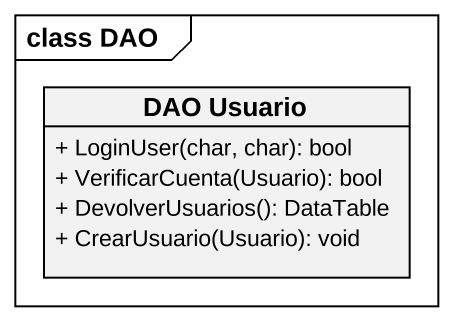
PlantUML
@startuml
mainframe class DAO
hide circle
hide empty members
skinparam classAttributeIconSize 0
class "DAO Usuario" as DAO_Usuario {
  + LoginUser(char, char): bool
  + VerificarCuenta(Usuario): bool
  + DevolverUsuarios(): DataTable
  + CrearUsuario(Usuario): void
}
@enduml
